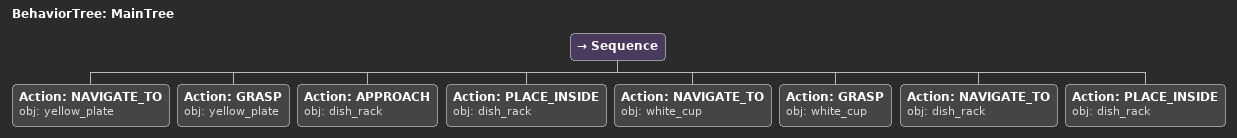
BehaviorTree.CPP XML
<root main_tree_to_execute="MainTree">
  <BehaviorTree ID="MainTree">
    <Sequence>
      <!-- Navigate to yellow_plate -->
      <Action ID="NAVIGATE_TO" obj="yellow_plate" />
      <!-- Grasp yellow_plate -->
      <Action ID="GRASP" obj="yellow_plate" />
      <!-- Approach dish_rack -->
      <Action ID="APPROACH" obj="dish_rack" />
      <!-- Place inside dish_rack -->
      <Action ID="PLACE_INSIDE" obj="dish_rack" />
      <!-- Navigate to white_cup -->
      <Action ID="NAVIGATE_TO" obj="white_cup" />
      <!-- Grasp white_cup -->
      <Action ID="GRASP" obj="white_cup" />
      <!-- Navigate to dish_rack -->
      <Action ID="NAVIGATE_TO" obj="dish_rack" />
      <!-- Place inside dish_rack -->
      <Action ID="PLACE_INSIDE" obj="dish_rack" />
    </Sequence>
  </BehaviorTree>
</root>
